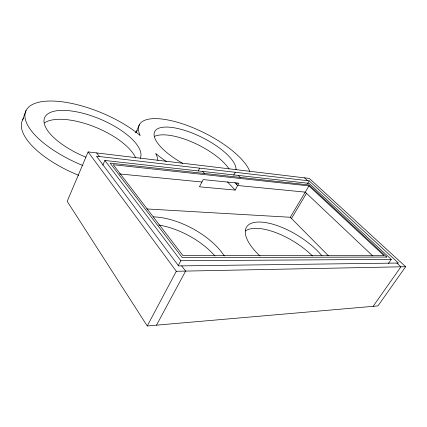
<?xml version="1.0" encoding="UTF-8"?>
<svg xmlns="http://www.w3.org/2000/svg" width="427" height="427" viewBox="0 0 427 427"><rect width="100%" height="100%" fill="white"/><g stroke="black" fill="none" stroke-linecap="round" stroke-linejoin="round"><path stroke-width="0.64" d="M22.588 119.934L26.063 110.497M88.111 151.911L67.183 201.325L147.246 325.966L377.932 305.913L405.65 266.71L309.329 178.422L88.111 151.911L176.308 271.278L405.65 266.71M102.816 165.174L104.882 160.461L309.079 183.359L391.26 259.37L388.447 263.427M135.898 132.498L139.554 124.39M198.299 170.837L199.665 168.158M178.144 265.791L180.84 260.716L391.26 259.37M147.246 325.966L176.308 271.278M233.729 175.15L235.266 172.289M156.49 325.166L185.606 271.097L181.678 265.872M236.499 184.304L237.124 183.156M235.17 190.074L238.896 183.21L203.183 179.591L199.462 186.812L235.17 190.074L227.463 181.897M307.552 183.653L309.207 180.867L398.455 263.043L178.609 265.914L96.497 156.186L309.207 180.867M146.739 208.952L290.285 217.268L308.945 185.905L384.06 255.698L183.002 255.672L113.262 164.731L308.945 185.905M291.481 218.475L306.49 193.308M373.123 306.33L400.926 266.806L396.87 263.059M119.496 173.928L201.939 182.009M304.52 177.845L307.595 180.68M372.76 255.917L305.246 192.129L237.647 185.505L234.978 182.708M290.285 217.268L328.454 255.8M238.314 175.422L240.236 177.402M202.66 171.424L204.549 173.49M104.882 160.461L180.84 260.716M96.63 152.93L99.326 156.512M154.729 136.288A44.878 16.466 26.6 0 1 193.057 142.463A44.878 16.466 26.6 0 1 229.085 169.023M44.595 122.837A51.63 20.875 22.7 0 1 93.203 126.328A51.63 20.875 22.7 0 1 135.637 157.851M135.754 132.754A61.52 22.61 26.6 0 1 137.409 130.598M78.781 175.342A70.813 28.689 22.7 0 1 23.741 118.06M82.923 165.548A71.272 27.926 22.9 0 1 32.238 104.594A71.272 27.926 22.9 0 1 140.141 135.418A61.872 21.974 26.6 0 1 182.308 123.761A61.872 21.974 26.6 0 1 249.752 171.328M157.889 160.36A71.272 27.926 22.9 0 0 155.775 153.597A61.872 21.974 26.6 0 0 166.37 161.518M85.907 157.195A51.961 20.315 22.9 0 1 44.493 118.001A51.961 20.315 22.9 0 1 100.174 119.122A51.961 20.315 22.9 0 1 140.28 158.289M182.692 163.365A45.134 16.002 26.6 0 1 155.017 131.062A45.134 16.002 26.6 0 1 200.071 136.459A45.134 16.002 26.6 0 1 236.03 169.749M158.791 225.024A54.805 27.44 28 0 1 214.946 255.986M153.288 216.857A55.126 26.944 27.9 0 1 224.266 255.944M245.328 230.97A47.883 20.053 31.7 0 1 312.473 255.954M259.99 256.003A48.118 19.658 31.6 0 1 259.024 222.024A48.118 19.658 31.6 0 1 322.001 255.917M386.761 257.075L182.201 257.545L110.118 163.13L308.993 184.944L386.761 257.075"/></g></svg>
